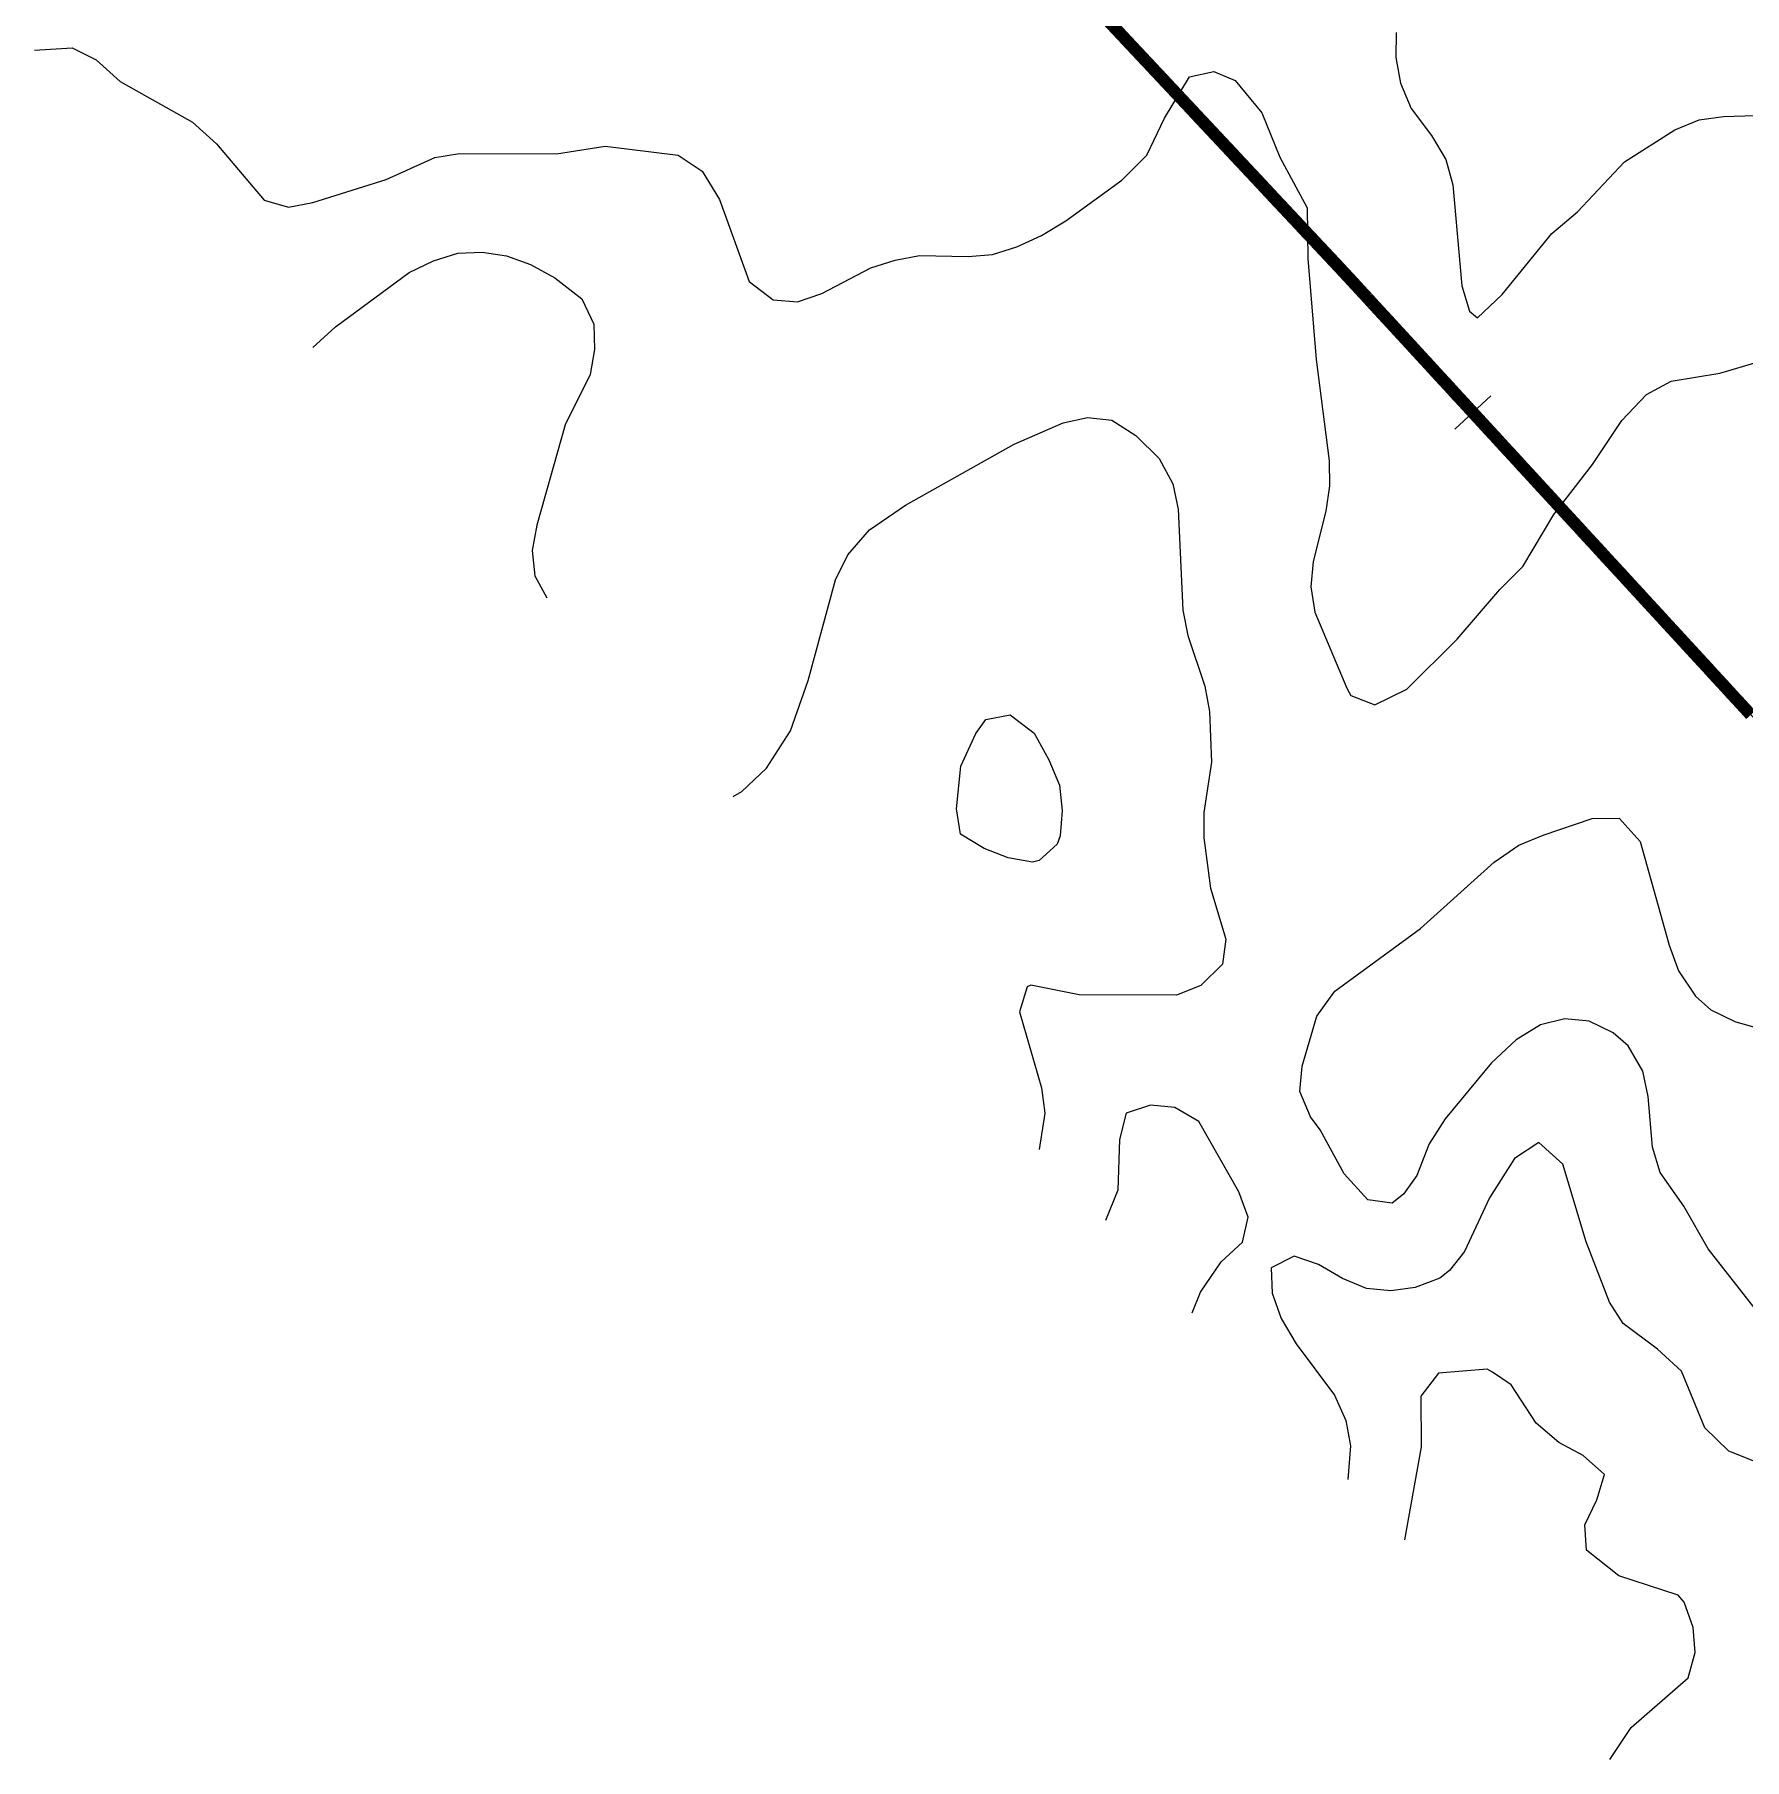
# Model space of a CAD drawing. Header units: metres. Extents: x 697254 to 930473, y 8023396 to 8227001.
# Drawn here: x 794495 to 796579, y 8124437 to 8126539 of the extents above; entities that cross this region are included whole.
import ezdxf

# ---------------------------------------------------------------- set-up
doc = ezdxf.new("R2010")
doc.units = ezdxf.units.M
for name, color, linetype in [('ALIGNMENT_FITTED', 4, 'Continuous'), ('CENTRELINE', 7, 'Continuous'), ('CHAINAGE', 7, 'Continuous'), ('CONTOUR_10M', 33, 'Continuous'), ('CONTOUR_INDEX_50M', 34, 'Continuous'), ('GRADE_0-4', 3, 'Continuous'), ('GRADE_4-6', 2, 'Continuous')]:
    doc.layers.add(name, color=color, linetype=linetype)

msp = doc.modelspace()

# ---------------------------------------------------------------- linework, layer by layer
at = {"layer": 'ALIGNMENT_FITTED'}
msp.add_line((797585.4, 8124629.9), (794786.8, 8127655.5), dxfattribs=at)
at = {"layer": 'CENTRELINE'}
msp.add_polyline3d([(796579.8, 8125717, 1216.2), (796573, 8125724.4, 1216.3), (796566.2, 8125731.7, 1216.4), (796559.4, 8125739.1, 1216.5), (796552.7, 8125746.5, 1216.6), (796545.9, 8125753.8, 1216.8), (796539.1, 8125761.2, 1216.9), (796532.4, 8125768.6, 1216.9), (796525.6, 8125775.9, 1216.8), (796518.8, 8125783.3, 1216.8), (796512, 8125790.7, 1216.7), (796505.3, 8125798, 1216.6), (796498.5, 8125805.4, 1216.5), (796491.7, 8125812.8, 1216.5), (796484.9, 8125820.1, 1216.3), (796478.2, 8125827.5, 1216.1), (796471.4, 8125834.9, 1215.9), (796464.6, 8125842.2, 1215.9), (796457.8, 8125849.6, 1215.9), (796451.1, 8125857, 1216), (796444.3, 8125864.3, 1215.9), (796437.5, 8125871.7, 1215.5), (796430.8, 8125879.1, 1215.1), (796424, 8125886.4, 1214.5), (796417.2, 8125893.8, 1213.9), (796410.4, 8125901.1, 1213.5), (796403.7, 8125908.5, 1213.1), (796396.9, 8125915.9, 1212.9), (796390.1, 8125923.2, 1212.7), (796383.3, 8125930.6, 1212.3), (796376.6, 8125938, 1211.7), (796369.8, 8125945.3, 1211), (796363, 8125952.7, 1210.4), (796356.2, 8125960.1, 1210.1), (796349.5, 8125967.4, 1209.7), (796342.7, 8125974.8, 1209.1), (796335.9, 8125982.2, 1208.5), (796329.1, 8125989.5, 1208.3), (796322.4, 8125996.9, 1207.9), (796315.6, 8126004.3, 1207.3), (796308.8, 8126011.6, 1206.5), (796302.1, 8126019, 1205.7), (796295.3, 8126026.4, 1205.1), (796288.5, 8126033.7, 1204.7), (796281.7, 8126041.1, 1204.3), (796275, 8126048.5, 1203.8), (796268.2, 8126055.8, 1203.1), (796261.4, 8126063.2, 1202.3), (796254.6, 8126070.6, 1201.6), (796247.9, 8126077.9, 1201.1), (796241.1, 8126085.3, 1201), (796234.3, 8126092.7, 1200.8), (796227.5, 8126100, 1200.5), (796220.8, 8126107.4, 1200.1), (796214, 8126114.8, 1200.6), (796207.2, 8126122.1, 1201.1), (796200.4, 8126129.5, 1201.3), (796193.7, 8126136.9, 1201.3), (796186.9, 8126144.2, 1201.9), (796180.1, 8126151.6, 1202.4), (796173.4, 8126159, 1203), (796166.6, 8126166.3, 1203.6), (796159.8, 8126173.7, 1204.3), (796153, 8126181.1, 1205), (796146.3, 8126188.4, 1205.4), (796139.5, 8126195.8, 1205.6), (796132.7, 8126203.1, 1205.8), (796125.9, 8126210.5, 1206.3), (796119.2, 8126217.9, 1206.7), (796112.4, 8126225.2, 1206.8), (796105.6, 8126232.6, 1206.7), (796098.8, 8126240, 1207.3), (796092, 8126247.3, 1207.9), (796085.2, 8126254.6, 1208.1), (796078.4, 8126261.9, 1208.2), (796071.5, 8126269.2, 1208.6), (796064.7, 8126276.5, 1209.1), (796057.8, 8126283.8, 1209.4), (796051, 8126291.1, 1209.4), (796044.1, 8126298.4, 1209.7), (796037.3, 8126305.7, 1210.5), (796030.5, 8126313, 1210.9), (796023.6, 8126320.3, 1211.1), (796016.8, 8126327.6, 1211.1), (796009.9, 8126334.9, 1211.2), (796003.1, 8126342.2, 1211.1), (795996.3, 8126349.5, 1210.8), (795989.4, 8126356.9, 1210.2), (795982.6, 8126364.2, 1210.6), (795975.7, 8126371.5, 1211.3), (795968.9, 8126378.8, 1211.9), (795962, 8126386.1, 1212.6), (795955.2, 8126393.4, 1212.7), (795948.4, 8126400.7, 1212.5), (795941.5, 8126408, 1212.5), (795934.7, 8126415.3, 1212.4), (795927.8, 8126422.6, 1212.2), (795921, 8126429.9, 1211.5), (795914.1, 8126437.2, 1210.8), (795907.3, 8126444.5, 1210.2), (795900.5, 8126451.8, 1209.7), (795893.6, 8126459.1, 1209.9), (795886.8, 8126466.4, 1210), (795879.9, 8126473.7, 1209.8), (795873.1, 8126481, 1209.2), (795866.3, 8126488.3, 1208.8), (795859.4, 8126495.6, 1208.1), (795852.6, 8126502.9, 1207.1), (795845.7, 8126510.2, 1205.7), (795838.9, 8126517.5, 1204.9), (795832, 8126524.8, 1204.7), (795825.2, 8126532.1, 1204.1), (795818.4, 8126539.4, 1203.1)], dxfattribs=at)
at = {"layer": 'CHAINAGE'}
msp.add_line((796269.9, 8126098.2), (796225.8, 8126057.6), dxfattribs=at)
at = {"layer": 'CONTOUR_10M'}
for points, elevation in [([(794495, 8126519.7), (794540.7, 8126522.3), (794570.1, 8126507.6), (794599.3, 8126481.2), (794687.5, 8126431.7), (794716.7, 8126405.3), (794775, 8126336.8), (794804.5, 8126328.1), (794834.1, 8126333.9), (794923.4, 8126362.1), (794983, 8126388.8), (795012.7, 8126393.7), (795131.1, 8126393.3), (795190.5, 8126402.5), (795279.2, 8126391.7), (795308.5, 8126372), (795329.6, 8126337.4), (795365.8, 8126237.8), (795395.1, 8126215.4), (795424.7, 8126212.7), (795454.5, 8126223), (795514.1, 8126254.2), (795543.9, 8126263.8), (795573.6, 8126269.4), (795632.8, 8126268), (795662.4, 8126270.4), (795692.2, 8126279.8), (795722, 8126293.6), (795751.9, 8126311.7), (795820, 8126361.3), (795850.7, 8126391.6), (795872.1, 8126436.5), (795902.4, 8126487.1), (795932.1, 8126493.5), (795958.2, 8126482.4), (795990.6, 8126443), (796012.7, 8126389.3), (796045.9, 8126327.3), (796046.8, 8126265.8), (796056.7, 8126142.6), (796072.9, 8126019.3), (796073.1, 8125988.5), (796068.7, 8125957.8), (796053.2, 8125896.5), (796050.2, 8125865.8), (796055.4, 8125834.9), (796094.1, 8125742.1), (796099, 8125733.1), (796128.5, 8125721.7), (796167.4, 8125741.1), (796228.5, 8125801.7), (796280.5, 8125862.5), (796308.6, 8125890.5), (796346.5, 8125953.9), (796393.8, 8126014.7), (796429.5, 8126068.5), (796459.6, 8126100.1), (796489.4, 8126116.2), (796548.8, 8126126), (796608.3, 8126143.3)], 1210), ([(794834.1, 8126157.3), (794861.6, 8126182.6), (794951.4, 8126248.5), (794981.2, 8126263), (795011, 8126272), (795040.6, 8126273.5), (795070.1, 8126268.8), (795099.6, 8126258.4), (795129, 8126242), (795161.9, 8126216.7), (795176.4, 8126185.8), (795177.3, 8126155), (795172.1, 8126124.3), (795141.6, 8126063.2), (795107.1, 8125940.6), (795101.3, 8125909.9), (795104.6, 8125879.1), (795119.4, 8125852.4)], 1220), ([(795346.3, 8125610), (795357.1, 8125616.3), (795387.1, 8125644.5), (795416.2, 8125690.1), (795437.8, 8125751.4), (795470.9, 8125874), (795486.1, 8125904.5), (795512.7, 8125934.9), (795556.5, 8125965), (795688.8, 8126039.5), (795748.4, 8126065.4), (795778.1, 8126071.8), (795807.7, 8126068.9), (795837, 8126050.1), (795865.7, 8126022.2), (795882, 8125991.2), (795888.7, 8125960.4), (795894.3, 8125837.2), (795900.5, 8125806.4), (795921.3, 8125744.5), (795926.8, 8125713.7), (795929.5, 8125652.1), (795920.1, 8125590.7), (795919.8, 8125560), (795928, 8125498.3), (795946.9, 8125436.5), (795942.9, 8125405.8), (795916.4, 8125379.7), (795886.6, 8125368.2), (795768.2, 8125368.7), (795709.1, 8125380.3), (795704.6, 8125378.4), (795695.2, 8125347.8), (795722.3, 8125255.1), (795726.4, 8125224.3), (795719.3, 8125180.1)], 1220), ([(795642, 8125687), (795654.4, 8125703.9), (795684.1, 8125709.7), (795713.4, 8125687.3), (795731.1, 8125654.9), (795744, 8125624), (795747.3, 8125593.2), (795745, 8125562.4), (795741.1, 8125552.2), (795719.3, 8125532), (795711.2, 8125530), (795681.7, 8125535.5), (795652.2, 8125546.7), (795623.5, 8125564.2), (795618.5, 8125595), (795624, 8125647), (795642, 8125687)], 1230), ([(796591.9, 8124985.9), (796534.4, 8125059), (796504.8, 8125111), (796476, 8125152.1), (796466.8, 8125183), (796461.3, 8125244.6), (796454.9, 8125275.5), (796436.9, 8125306.5), (796419, 8125322.3), (796389.6, 8125336.5), (796360, 8125339.2), (796330.3, 8125331.9), (796300.4, 8125313.8), (796270.4, 8125285.7), (796214.1, 8125217.4), (796194.5, 8125186.9), (796179.6, 8125148.4), (796163.3, 8125125.8), (796149.5, 8125114.6), (796120, 8125118.6), (796090.8, 8125150.6), (796061.9, 8125204), (796050.1, 8125219.7), (796036.9, 8125250.7), (796039.6, 8125281.4), (796057.5, 8125342.7), (796079.8, 8125373.1), (796183.9, 8125449.4), (796273.8, 8125530.1), (796303.8, 8125550.9), (796333.5, 8125563), (796393.1, 8125583.3), (796426.1, 8125583.6), (796451.9, 8125555.2), (796487, 8125428.9), (796498.5, 8125397.9), (796519.1, 8125366.9), (796537.8, 8125350.1), (796567.2, 8125336.1), (796596.7, 8125327.3)], 1220), ([(795905.7, 8124980.9), (795916.1, 8125006.2), (795941.2, 8125043.3), (795966.9, 8125067.1), (795973.9, 8125097.7), (795962.8, 8125128.6), (795914, 8125214.2), (795884.7, 8125231.1), (795855.1, 8125234.1), (795825.3, 8125224.3), (795817.1, 8125192.2), (795815.3, 8125130.7), (795800.2, 8125093.6)], 1210), ([(796589.3, 8124800.8), (796559.8, 8124812.6), (796530.6, 8124841), (796502, 8124910.1), (796472.9, 8124936.8), (796431, 8124968.2), (796414.3, 8124994.1), (796385.7, 8125067.5), (796357.5, 8125162.2), (796328.2, 8125188.7), (796298.4, 8125169.1), (796268.1, 8125121), (796237.5, 8125055.8), (796219.3, 8125032.7), (796207.4, 8125023.2), (796177.7, 8125011.9), (796148, 8125007.7), (796118.4, 8125010.8), (796089, 8125022.9), (796059.6, 8125039.8), (796030.2, 8125050.2), (796002.1, 8125035.8), (796003.2, 8125005), (796014.1, 8124974.1), (796032.6, 8124943.1), (796079.1, 8124880.9), (796093.2, 8124849.9), (796098.6, 8124819.1), (796095.5, 8124778)], 1210)]:
    msp.add_lwpolyline(points, dxfattribs=dict(at, elevation=elevation))
at = {"layer": 'CONTOUR_INDEX_50M', "elevation": 1200}
for points in [[(796154.5, 8126541.1), (796153.9, 8126510.4), (796159.8, 8126479.5), (796172.6, 8126448.6), (796197.5, 8126415.5), (796214.8, 8126386.5), (796223.5, 8126355.6), (796234.3, 8126232.4), (796243.8, 8126201.5), (796253.6, 8126193.4), (796283.6, 8126221.8), (796343.9, 8126296.1), (796375.3, 8126322.7), (796432.8, 8126383.4), (796493.8, 8126422.6), (796523.6, 8126434.6), (796553.2, 8126438.7), (796760.6, 8126445.2)], [(796414.7, 8124436.8), (796440.9, 8124475.8), (796510, 8124536.4), (796518.7, 8124567), (796516.2, 8124597.8), (796505.3, 8124628.7), (796498.1, 8124637), (796425.9, 8124660.6), (796386.5, 8124691.9), (796384.1, 8124722.7), (796398.8, 8124753.3), (796408.2, 8124783.9), (796382.1, 8124807.1), (796352.7, 8124823.1), (796325, 8124846.6), (796294.4, 8124893.5), (796271.6, 8124908.9), (796265.1, 8124912.4), (796205.8, 8124907.5), (796184.5, 8124879.4), (796184.7, 8124817.8), (796164.4, 8124704.3)]]:
    msp.add_lwpolyline(points, dxfattribs=at)
at = {"layer": 'GRADE_0-4', "const_width": 15}
for points in [[(796119.2, 8126217.9), (796112.4, 8126225.2), (796105.6, 8126232.6), (796098.8, 8126240), (796092, 8126247.3), (796085.2, 8126254.6), (796078.4, 8126261.9), (796071.5, 8126269.2), (796064.7, 8126276.5), (796057.8, 8126283.8), (796051, 8126291.1), (796044.1, 8126298.4), (796037.3, 8126305.7), (796030.5, 8126313), (796023.6, 8126320.3), (796016.8, 8126327.6), (796009.9, 8126334.9), (796003.1, 8126342.2), (795996.3, 8126349.5), (795989.4, 8126356.9), (795982.6, 8126364.2), (795975.7, 8126371.5), (795968.9, 8126378.8), (795962, 8126386.1), (795955.2, 8126393.4), (795948.4, 8126400.7), (795941.5, 8126408), (795934.7, 8126415.3), (795927.8, 8126422.6), (795921, 8126429.9), (795914.1, 8126437.2), (795907.3, 8126444.5), (795900.5, 8126451.8), (795893.6, 8126459.1)], [(796146.3, 8126188.4), (796139.5, 8126195.8), (796132.7, 8126203.1), (796125.9, 8126210.5)], [(796275, 8126048.5), (796268.2, 8126055.8), (796261.4, 8126063.2), (796254.6, 8126070.6), (796247.9, 8126077.9), (796241.1, 8126085.3), (796234.3, 8126092.7), (796227.5, 8126100), (796220.8, 8126107.4), (796214, 8126114.8), (796207.2, 8126122.1), (796200.4, 8126129.5), (796193.7, 8126136.9), (796186.9, 8126144.2), (796180.1, 8126151.6), (796173.4, 8126159), (796166.6, 8126166.3), (796159.8, 8126173.7), (796153, 8126181.1)], [(796586.5, 8125709.6), (796579.8, 8125717), (796573, 8125724.4), (796566.2, 8125731.7), (796559.4, 8125739.1), (796552.7, 8125746.5), (796545.9, 8125753.8), (796539.1, 8125761.2), (796532.4, 8125768.6), (796525.6, 8125775.9), (796518.8, 8125783.3), (796512, 8125790.7), (796505.3, 8125798), (796498.5, 8125805.4), (796491.7, 8125812.8), (796484.9, 8125820.1), (796478.2, 8125827.5), (796471.4, 8125834.9), (796464.6, 8125842.2), (796457.8, 8125849.6), (796451.1, 8125857), (796444.3, 8125864.3), (796437.5, 8125871.7), (796430.8, 8125879.1), (796424, 8125886.4), (796417.2, 8125893.8), (796410.4, 8125901.1), (796403.7, 8125908.5), (796396.9, 8125915.9), (796390.1, 8125923.2)]]:
    msp.add_lwpolyline(points, dxfattribs=at)
at = {"layer": 'GRADE_4-6', "const_width": 15}
for points in [[(795893.6, 8126459.1), (795886.8, 8126466.4), (795879.9, 8126473.7), (795873.1, 8126481), (795866.3, 8126488.3), (795859.4, 8126495.6), (795852.6, 8126502.9), (795845.7, 8126510.2), (795838.9, 8126517.5), (795832, 8126524.8), (795825.2, 8126532.1), (795818.4, 8126539.4), (795811.5, 8126546.7), (795804.7, 8126554), (795797.8, 8126561.3), (795791, 8126568.6), (795784.1, 8126575.9), (795777.3, 8126583.2)], [(796125.9, 8126210.5), (796119.2, 8126217.9)], [(796153, 8126181.1), (796146.3, 8126188.4)], [(796390.1, 8125923.2), (796383.3, 8125930.6), (796376.6, 8125938), (796369.8, 8125945.3), (796363, 8125952.7), (796356.2, 8125960.1), (796349.5, 8125967.4), (796342.7, 8125974.8), (796335.9, 8125982.2), (796329.1, 8125989.5), (796322.4, 8125996.9), (796315.6, 8126004.3), (796308.8, 8126011.6), (796302.1, 8126019), (796295.3, 8126026.4), (796288.5, 8126033.7), (796281.7, 8126041.1), (796275, 8126048.5)]]:
    msp.add_lwpolyline(points, dxfattribs=at)

doc.saveas('drawing.dxf')
